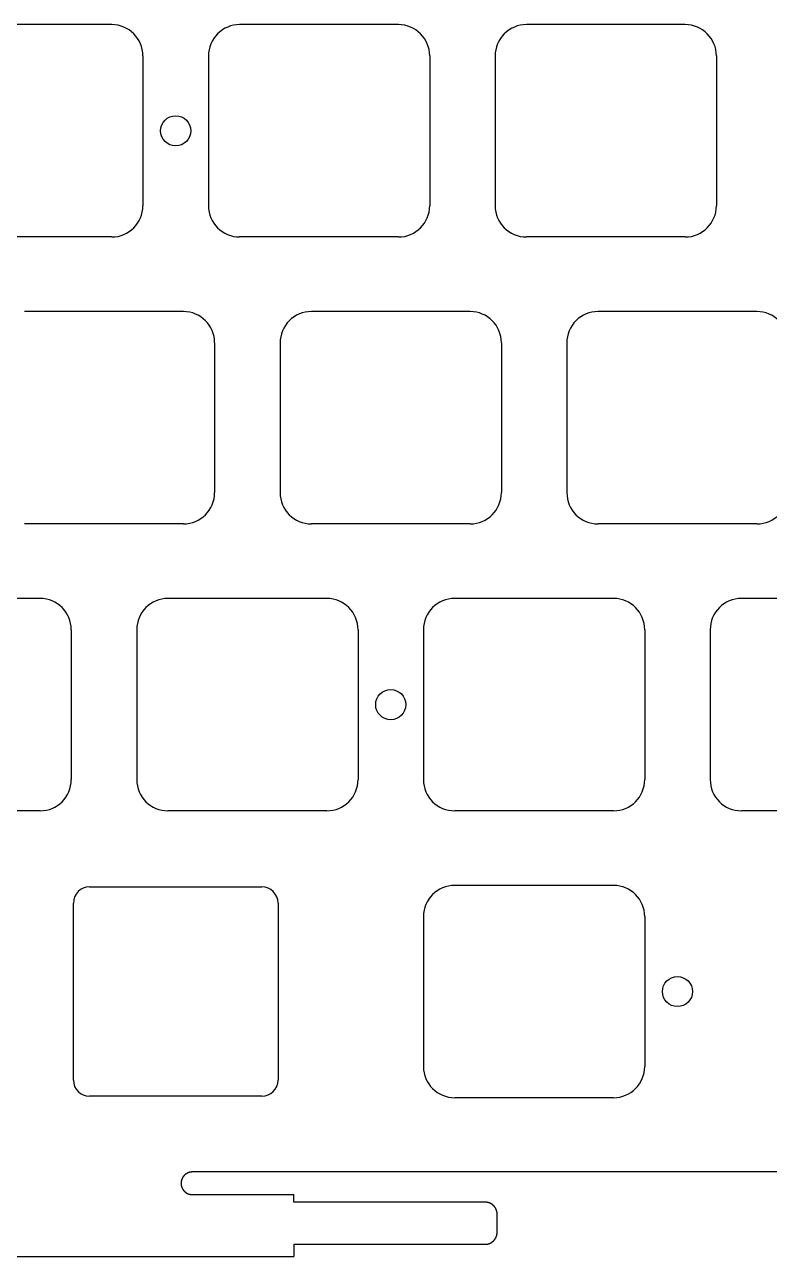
# Model space of a CAD drawing. Header units: millimetres. Extents: x -11 to 340, y -118 to 18.
# Drawn here: x 161.4 to 210.9, y -117.6 to -35.8 of the extents above; entities that cross this region are included whole.
import ezdxf

# ---------------------------------------------------------------- set-up
doc = ezdxf.new("R2010")
doc.units = ezdxf.units.MM
doc.header["$MEASUREMENT"] = 0
doc.layers.add('BLACK', color=7, linetype='CONTINUOUS')

msp = doc.modelspace()

# ---------------------------------------------------------------- linework, layer by layer
at = {"layer": 'BLACK', "linetype": 'Continuous'}
for p, q in [((167.2, -35.8125), (156.650001, -35.8125)), ((175.700001, -35.812502), (175.700001, -35.8125)), ((186.25, -35.8125), (175.700001, -35.8125)), ((194.750001, -35.812502), (194.750001, -35.8125)), ((205.3, -35.8125), (194.750001, -35.8125)), ((169.275001, -37.8875), (169.275001, -47.8375)), ((173.625001, -37.8875), (173.625001, -47.8375)), ((188.325001, -37.8875), (188.325001, -47.8375)), ((192.675001, -37.8875), (192.675001, -47.8375)), ((207.375001, -37.8875), (207.375001, -47.8375)), ((167.200001, -49.9125), (156.65, -49.9125)), ((167.200001, -49.912501), (167.200001, -49.9125)), ((186.250001, -49.9125), (175.7, -49.9125)), ((186.250001, -49.912501), (186.250001, -49.9125)), ((205.300001, -49.9125), (194.75, -49.9125)), ((205.300001, -49.912501), (205.300001, -49.9125)), ((161.412501, -54.862502), (161.412501, -54.8625)), ((171.9625, -54.8625), (161.412501, -54.8625)), ((180.462501, -54.862502), (180.462501, -54.8625)), ((191.0125, -54.8625), (180.462501, -54.8625)), ((199.512501, -54.862502), (199.512501, -54.8625)), ((210.0625, -54.8625), (199.512501, -54.8625)), ((174.037501, -56.9375), (174.037501, -66.8875)), ((178.387501, -56.9375), (178.387501, -66.8875)), ((193.087501, -56.9375), (193.087501, -66.8875)), ((197.437501, -56.9375), (197.437501, -66.8875)), ((171.962501, -68.9625), (161.4125, -68.9625)), ((171.962501, -68.962501), (171.962501, -68.9625)), ((191.012501, -68.9625), (180.4625, -68.9625)), ((191.012501, -68.962501), (191.012501, -68.9625)), ((210.062501, -68.9625), (199.5125, -68.9625)), ((210.062501, -68.962501), (210.062501, -68.9625)), ((162.4375, -73.9125), (151.887501, -73.9125)), ((170.937501, -73.912502), (170.937501, -73.9125)), ((181.4875, -73.9125), (170.937501, -73.9125)), ((200.5375, -73.9125), (189.9875, -73.9125)), ((219.5875, -73.9125), (209.0375, -73.9125)), ((164.512501, -75.9875), (164.512501, -85.9375)), ((168.862501, -75.9875), (168.862501, -85.9375)), ((183.562501, -75.9875), (183.562501, -85.9375)), ((187.9125, -75.9875), (187.9125, -85.9375)), ((202.6125, -75.9875), (202.6125, -85.9375)), ((202.612502, -75.9875), (202.6125, -75.9875)), ((206.9625, -75.9875), (206.9625, -85.9375)), ((162.437501, -88.0125), (151.8875, -88.0125)), ((162.437501, -88.012501), (162.437501, -88.0125)), ((181.487501, -88.0125), (170.9375, -88.0125)), ((181.487501, -88.012501), (181.487501, -88.0125)), ((200.5375, -88.0125), (189.9875, -88.0125)), ((219.5875, -88.0125), (209.0375, -88.0125)), ((165.725, -93.0625), (177.175, -93.0625)), ((200.5375, -92.9625), (189.987499, -92.9625)), ((164.65, -105.8875), (164.65, -94.1375)), ((178.25, -94.1375), (178.25, -105.8875)), ((187.9125, -95.0375), (187.9125, -104.987501)), ((202.6125, -95.0375), (202.6125, -104.9875)), ((177.175, -106.9625), (165.725, -106.9625)), ((200.5375, -107.0625), (189.9875, -107.0625)), ((172.291169, -112.040691), (172.283967, -112.043455)), ((172.298398, -112.038002), (172.291169, -112.040691)), ((172.305654, -112.035388), (172.298398, -112.038002)), ((172.312936, -112.032849), (172.305654, -112.035388)), ((172.320243, -112.030387), (172.312936, -112.032849)), ((172.327575, -112.028), (172.320243, -112.030387)), ((172.334931, -112.02569), (172.327575, -112.028)), ((172.342311, -112.023455), (172.334931, -112.02569)), ((172.349714, -112.021298), (172.342311, -112.023455)), ((172.357139, -112.019217), (172.349714, -112.021298)), ((172.364586, -112.017213), (172.357139, -112.019217)), ((172.372054, -112.015286), (172.364586, -112.017213)), ((172.379542, -112.013436), (172.372054, -112.015286)), ((172.387051, -112.011664), (172.379542, -112.013436)), ((172.394579, -112.009969), (172.387051, -112.011664)), ((172.402126, -112.008352), (172.394579, -112.009969)), ((172.409691, -112.006813), (172.402126, -112.008352)), ((172.417274, -112.005351), (172.409691, -112.006813)), ((172.424874, -112.003968), (172.417274, -112.005351)), ((172.432492, -112.002663), (172.424874, -112.003968)), ((172.440125, -112.001436), (172.432492, -112.002663)), ((172.447774, -112.000287), (172.440125, -112.001436)), ((172.455438, -111.999217), (172.447774, -112.000287)), ((172.463117, -111.998226), (172.455438, -111.999217)), ((172.470811, -111.997313), (172.463117, -111.998226)), ((172.478518, -111.996479), (172.470811, -111.997313)), ((172.486238, -111.995725), (172.478518, -111.996479)), ((172.493971, -111.995049), (172.486238, -111.995725)), ((172.501717, -111.994452), (172.493971, -111.995049)), ((172.509475, -111.993935), (172.501717, -111.994452)), ((172.517244, -111.993497), (172.509475, -111.993935)), ((172.525025, -111.993138), (172.517244, -111.993497)), ((172.532816, -111.992859), (172.525025, -111.993138)), ((172.540618, -111.99266), (172.532816, -111.992859)), ((172.548429, -111.99254), (172.540618, -111.99266)), ((172.55625, -111.9925), (172.548429, -111.99254)), ((216.76605, -111.9925), (172.55625, -111.9925)), ((171.806265, -112.737786), (171.80625, -112.741704)), ((171.80625, -112.741704), (171.80625, -112.7425)), ((171.80625, -112.7425), (171.80629, -112.750321)), ((171.806299, -112.733874), (171.806265, -112.737786)), ((171.80629, -112.750321), (171.80641, -112.758132)), ((171.806353, -112.729961), (171.806299, -112.733874)), ((171.806427, -112.726054), (171.806353, -112.729961)), ((171.80641, -112.758132), (171.806609, -112.765934)), ((171.806521, -112.722146), (171.806427, -112.726054)), ((171.806635, -112.718243), (171.806521, -112.722146)), ((171.806609, -112.765934), (171.806888, -112.773725)), ((171.806769, -112.714341), (171.806635, -112.718243)), ((171.806923, -112.710444), (171.806769, -112.714341)), ((171.806888, -112.773725), (171.807247, -112.781506)), ((171.807097, -112.706547), (171.806923, -112.710444)), ((171.80729, -112.702655), (171.807097, -112.706547)), ((171.807247, -112.781506), (171.807685, -112.789275)), ((171.807504, -112.698763), (171.80729, -112.702655)), ((171.807738, -112.694877), (171.807504, -112.698763)), ((171.807685, -112.789275), (171.808202, -112.797033)), ((171.807991, -112.690991), (171.807738, -112.694877)), ((171.808264, -112.687111), (171.807991, -112.690991)), ((171.808202, -112.797033), (171.808799, -112.804779)), ((171.808558, -112.683231), (171.808264, -112.687111)), ((171.808871, -112.679356), (171.808558, -112.683231)), ((171.808799, -112.804779), (171.809475, -112.812512)), ((171.809203, -112.675483), (171.808871, -112.679356)), ((171.809556, -112.671615), (171.809203, -112.675483)), ((171.809475, -112.812512), (171.810229, -112.820232)), ((171.809929, -112.667747), (171.809556, -112.671615)), ((171.810321, -112.663886), (171.809929, -112.667747)), ((171.810229, -112.820232), (171.811063, -112.82794)), ((171.810733, -112.660025), (171.810321, -112.663886)), ((171.811165, -112.656171), (171.810733, -112.660025)), ((171.811063, -112.82794), (171.811976, -112.835633)), ((171.811616, -112.652317), (171.811165, -112.656171)), ((171.812088, -112.648469), (171.811616, -112.652317)), ((171.811976, -112.835633), (171.812967, -112.843312)), ((171.812579, -112.644622), (171.812088, -112.648469)), ((171.81309, -112.640782), (171.812579, -112.644622)), ((171.812967, -112.843312), (171.814037, -112.850976)), ((171.81362, -112.636943), (171.81309, -112.640782)), ((171.81417, -112.63311), (171.81362, -112.636943)), ((171.814037, -112.850976), (171.815186, -112.858625)), ((171.81474, -112.629278), (171.81417, -112.63311)), ((171.81533, -112.625453), (171.81474, -112.629278)), ((171.815186, -112.858625), (171.816413, -112.866259)), ((171.815939, -112.621629), (171.81533, -112.625453)), ((171.816568, -112.617812), (171.815939, -112.621629)), ((171.817216, -112.613996), (171.816568, -112.617812)), ((171.817884, -112.610187), (171.817216, -112.613996)), ((171.818572, -112.60638), (171.817884, -112.610187)), ((171.819279, -112.602579), (171.818572, -112.60638)), ((171.820006, -112.598781), (171.819279, -112.602579)), ((171.820752, -112.594989), (171.820006, -112.598781)), ((171.821518, -112.591199), (171.820752, -112.594989)), ((171.822303, -112.587416), (171.821518, -112.591199)), ((171.823108, -112.583636), (171.822303, -112.587416)), ((171.823932, -112.579862), (171.823108, -112.583636)), ((171.824776, -112.576091), (171.823932, -112.579862)), ((171.825639, -112.572327), (171.824776, -112.576091)), ((171.826522, -112.568566), (171.825639, -112.572327)), ((171.827424, -112.564812), (171.826522, -112.568566)), ((171.828346, -112.561061), (171.827424, -112.564812)), ((171.829286, -112.557317), (171.828346, -112.561061)), ((171.830246, -112.553576), (171.829286, -112.557317)), ((171.831226, -112.549843), (171.830246, -112.553576)), ((171.832225, -112.546112), (171.831226, -112.549843)), ((171.833242, -112.54239), (171.832225, -112.546112)), ((171.83428, -112.53867), (171.833242, -112.54239)), ((171.835336, -112.534958), (171.83428, -112.53867)), ((171.836412, -112.53125), (171.835336, -112.534958)), ((171.837507, -112.52755), (171.836412, -112.53125)), ((171.838621, -112.523853), (171.837507, -112.52755)), ((171.839754, -112.520165), (171.838621, -112.523853)), ((171.840907, -112.51648), (171.839754, -112.520165)), ((171.842078, -112.512803), (171.840907, -112.51648)), ((171.843269, -112.50913), (171.842078, -112.512803)), ((171.844478, -112.505466), (171.843269, -112.50913)), ((171.845707, -112.501805), (171.844478, -112.505466)), ((171.846954, -112.498154), (171.845707, -112.501805)), ((171.848221, -112.494506), (171.846954, -112.498154)), ((171.849506, -112.490867), (171.848221, -112.494506)), ((171.850811, -112.487233), (171.849506, -112.490867)), ((171.852134, -112.483607), (171.850811, -112.487233)), ((171.853476, -112.479986), (171.852134, -112.483607)), ((171.854837, -112.476374), (171.853476, -112.479986)), ((171.856217, -112.472766), (171.854837, -112.476374)), ((171.857615, -112.469168), (171.856217, -112.472766)), ((171.859032, -112.465575), (171.857615, -112.469168)), ((171.860468, -112.461991), (171.859032, -112.465575)), ((171.861923, -112.458412), (171.860468, -112.461991)), ((171.863396, -112.454842), (171.861923, -112.458412)), ((171.864888, -112.451278), (171.863396, -112.454842)), ((171.866398, -112.447724), (171.864888, -112.451278)), ((171.867927, -112.444175), (171.866398, -112.447724)), ((171.869474, -112.440635), (171.867927, -112.444175)), ((171.871041, -112.437102), (171.869474, -112.440635)), ((171.872625, -112.433578), (171.871041, -112.437102)), ((171.874228, -112.43006), (171.872625, -112.433578)), ((171.875848, -112.426552), (171.874228, -112.43006)), ((171.877488, -112.423051), (171.875848, -112.426552)), ((171.879145, -112.419559), (171.877488, -112.423051)), ((171.880822, -112.416074), (171.879145, -112.419559)), ((171.882515, -112.412599), (171.880822, -112.416074)), ((171.884228, -112.409131), (171.882515, -112.412599)), ((171.885958, -112.405673), (171.884228, -112.409131)), ((171.887707, -112.402222), (171.885958, -112.405673)), ((171.889473, -112.398781), (171.887707, -112.402222)), ((171.891257, -112.395348), (171.889473, -112.398781)), ((171.893059, -112.391925), (171.891257, -112.395348)), ((171.89488, -112.388509), (171.893059, -112.391925)), ((171.896717, -112.385104), (171.89488, -112.388509)), ((171.898574, -112.381707), (171.896717, -112.385104)), ((171.900447, -112.378321), (171.898574, -112.381707)), ((171.902339, -112.374942), (171.900447, -112.378321)), ((171.904247, -112.371574), (171.902339, -112.374942)), ((171.906174, -112.368215), (171.904247, -112.371574)), ((171.908118, -112.364866), (171.906174, -112.368215)), ((171.91008, -112.361526), (171.908118, -112.364866)), ((171.912058, -112.358197), (171.91008, -112.361526)), ((171.914055, -112.354877), (171.912058, -112.358197)), ((171.916068, -112.351567), (171.914055, -112.354877)), ((171.9181, -112.348267), (171.916068, -112.351567)), ((171.920148, -112.344978), (171.9181, -112.348267)), ((171.922213, -112.341698), (171.920148, -112.344978)), ((171.924296, -112.33843), (171.922213, -112.341698)), ((171.926396, -112.335171), (171.924296, -112.33843)), ((171.928512, -112.331924), (171.926396, -112.335171)), ((171.930646, -112.328686), (171.928512, -112.331924)), ((171.932796, -112.32546), (171.930646, -112.328686)), ((171.934964, -112.322244), (171.932796, -112.32546)), ((171.937148, -112.31904), (171.934964, -112.322244)), ((171.939349, -112.315845), (171.937148, -112.31904)), ((171.941566, -112.312663), (171.939349, -112.315845)), ((171.9438, -112.309491), (171.941566, -112.312663)), ((171.946051, -112.306332), (171.9438, -112.309491)), ((171.948318, -112.303182), (171.946051, -112.306332)), ((171.950601, -112.300045), (171.948318, -112.303182)), ((171.952901, -112.296919), (171.950601, -112.300045)), ((171.955217, -112.293806), (171.952901, -112.296919)), ((171.95755, -112.290703), (171.955217, -112.293806)), ((171.959898, -112.287613), (171.95755, -112.290703)), ((171.962262, -112.284534), (171.959898, -112.287613)), ((171.964643, -112.281467), (171.962262, -112.284534)), ((171.967039, -112.278413), (171.964643, -112.281467)), ((171.969451, -112.275371), (171.967039, -112.278413)), ((171.97188, -112.27234), (171.969451, -112.275371)), ((171.974323, -112.269323), (171.97188, -112.27234)), ((171.976783, -112.266317), (171.974323, -112.269323)), ((171.979258, -112.263325), (171.976783, -112.266317)), ((171.981749, -112.260345), (171.979258, -112.263325)), ((171.984254, -112.257378), (171.981749, -112.260345)), ((171.986776, -112.254423), (171.984254, -112.257378)), ((171.989312, -112.251482), (171.986776, -112.254423)), ((171.991864, -112.248553), (171.989312, -112.251482)), ((171.994431, -112.245638), (171.991864, -112.248553)), ((171.997013, -112.242735), (171.994431, -112.245638)), ((171.99961, -112.239846), (171.997013, -112.242735)), ((172.002222, -112.23697), (171.99961, -112.239846)), ((172.004849, -112.234108), (172.002222, -112.23697)), ((172.007491, -112.231259), (172.004849, -112.234108)), ((172.010147, -112.228424), (172.007491, -112.231259)), ((172.012818, -112.225603), (172.010147, -112.228424)), ((172.015503, -112.222795), (172.012818, -112.225603)), ((172.018202, -112.220001), (172.015503, -112.222795)), ((172.020917, -112.217221), (172.018202, -112.220001)), ((172.023645, -112.214455), (172.020917, -112.217221)), ((172.026387, -112.211703), (172.023645, -112.214455)), ((172.031915, -112.206242), (172.026387, -112.211703)), ((172.037498, -112.200838), (172.031915, -112.206242)), ((172.043136, -112.195493), (172.037498, -112.200838)), ((172.048828, -112.190206), (172.043136, -112.195493)), ((172.054575, -112.184978), (172.048828, -112.190206)), ((172.060374, -112.17981), (172.054575, -112.184978)), ((172.066226, -112.174702), (172.060374, -112.17981)), ((172.072129, -112.169656), (172.066226, -112.174702)), ((172.078083, -112.164671), (172.072129, -112.169656)), ((172.084087, -112.159749), (172.078083, -112.164671)), ((172.090141, -112.154889), (172.084087, -112.159749)), ((172.096244, -112.150093), (172.090141, -112.154889)), ((172.102395, -112.145361), (172.096244, -112.150093)), ((172.108593, -112.140693), (172.102395, -112.145361)), ((172.114838, -112.13609), (172.108593, -112.140693)), ((172.121128, -112.131553), (172.114838, -112.13609)), ((172.127464, -112.127081), (172.121128, -112.131553)), ((172.133844, -112.122676), (172.127464, -112.127081)), ((172.140268, -112.118338), (172.133844, -112.122676)), ((172.146734, -112.114068), (172.140268, -112.118338)), ((172.153243, -112.109866), (172.146734, -112.114068)), ((172.159794, -112.105732), (172.153243, -112.109866)), ((172.166385, -112.101666), (172.159794, -112.105732)), ((172.173016, -112.09767), (172.166385, -112.101666)), ((172.179687, -112.093744), (172.173016, -112.09767)), ((172.186396, -112.089887), (172.179687, -112.093744)), ((172.193142, -112.086102), (172.186396, -112.089887)), ((172.199926, -112.082386), (172.193142, -112.086102)), ((172.206747, -112.078743), (172.199926, -112.082386)), ((172.213603, -112.07517), (172.206747, -112.078743)), ((172.220493, -112.07167), (172.213603, -112.07517)), ((172.227419, -112.068242), (172.220493, -112.07167)), ((172.234377, -112.064886), (172.227419, -112.068242)), ((172.241369, -112.061604), (172.234377, -112.064886)), ((172.248392, -112.058394), (172.241369, -112.061604)), ((172.255447, -112.055258), (172.248392, -112.058394)), ((172.262533, -112.052196), (172.255447, -112.055258)), ((172.269648, -112.049208), (172.262533, -112.052196)), ((172.276793, -112.046294), (172.269648, -112.049208)), ((172.283967, -112.043455), (172.276793, -112.046294)), ((171.816413, -112.866259), (171.817718, -112.873876)), ((171.817718, -112.873876), (171.819101, -112.881476)), ((171.819101, -112.881476), (171.820563, -112.889059)), ((171.820563, -112.889059), (171.822102, -112.896624)), ((171.822102, -112.896624), (171.823719, -112.904171)), ((171.823719, -112.904171), (171.825414, -112.911699)), ((171.825414, -112.911699), (171.827186, -112.919208)), ((171.827186, -112.919208), (171.829036, -112.926696)), ((171.829036, -112.926696), (171.830963, -112.934164)), ((171.830963, -112.934164), (171.832967, -112.941611)), ((171.832967, -112.941611), (171.835048, -112.949036)), ((171.835048, -112.949036), (171.837205, -112.956439)), ((171.837205, -112.956439), (171.83944, -112.963819)), ((171.83944, -112.963819), (171.84175, -112.971175)), ((171.84175, -112.971175), (171.844137, -112.978507)), ((171.844137, -112.978507), (171.846599, -112.985815)), ((171.846599, -112.985815), (171.849138, -112.993097)), ((171.849138, -112.993097), (171.851751, -113.000352)), ((171.851751, -113.000352), (171.854441, -113.007582)), ((171.854441, -113.007582), (171.857205, -113.014783)), ((171.857205, -113.014783), (171.860044, -113.021957)), ((171.860044, -113.021957), (171.862958, -113.029102)), ((171.862958, -113.029102), (171.865946, -113.036218)), ((171.865946, -113.036218), (171.869008, -113.043303)), ((171.869008, -113.043303), (171.872144, -113.050358)), ((171.872144, -113.050358), (171.875354, -113.057382)), ((171.875354, -113.057382), (171.878636, -113.064373)), ((171.878636, -113.064373), (171.881992, -113.071332)), ((171.881992, -113.071332), (171.88542, -113.078257)), ((171.88542, -113.078257), (171.88892, -113.085148)), ((171.88892, -113.085148), (171.892493, -113.092004)), ((171.892493, -113.092004), (171.896136, -113.098824)), ((171.896136, -113.098824), (171.899851, -113.105608)), ((171.899851, -113.105608), (171.903637, -113.112355)), ((171.903637, -113.112355), (171.907494, -113.119064)), ((171.907494, -113.119064), (171.91142, -113.125734)), ((171.91142, -113.125734), (171.915416, -113.132365)), ((171.915416, -113.132365), (171.919481, -113.138956)), ((171.919481, -113.138956), (171.923616, -113.145507)), ((171.923616, -113.145507), (171.927818, -113.152016)), ((171.927818, -113.152016), (171.932088, -113.158483)), ((171.932088, -113.158483), (171.936426, -113.164906)), ((171.936426, -113.164906), (171.940831, -113.171286)), ((171.940831, -113.171286), (171.945302, -113.177622)), ((171.945302, -113.177622), (171.94984, -113.183913)), ((171.94984, -113.183913), (171.954443, -113.190157)), ((171.954443, -113.190157), (171.95911, -113.196355)), ((171.95911, -113.196355), (171.963843, -113.202506)), ((171.963843, -113.202506), (171.968639, -113.208609)), ((171.968639, -113.208609), (171.973499, -113.214663)), ((171.973499, -113.214663), (171.978421, -113.220667)), ((171.978421, -113.220667), (171.983406, -113.226621)), ((171.983406, -113.226621), (171.988452, -113.232525)), ((171.988452, -113.232525), (171.99356, -113.238376)), ((171.99356, -113.238376), (171.998728, -113.244175)), ((171.998728, -113.244175), (172.003955, -113.249922)), ((172.003955, -113.249922), (172.009242, -113.255614)), ((172.009242, -113.255614), (172.014588, -113.261252)), ((172.014588, -113.261252), (172.019992, -113.266835)), ((172.019992, -113.266835), (172.025453, -113.272363)), ((172.025453, -113.272363), (172.028205, -113.275105)), ((172.028205, -113.275105), (172.030971, -113.277834)), ((172.030971, -113.277834), (172.033751, -113.280548)), ((172.033751, -113.280548), (172.036545, -113.283247)), ((172.036545, -113.283247), (172.039352, -113.285933)), ((172.039352, -113.285933), (172.042174, -113.288603)), ((172.042174, -113.288603), (172.045009, -113.29126)), ((172.045009, -113.29126), (172.047858, -113.293901)), ((172.047858, -113.293901), (172.05072, -113.296528)), ((172.05072, -113.296528), (172.053596, -113.29914)), ((172.053596, -113.29914), (172.056485, -113.301737)), ((172.056485, -113.301737), (172.059387, -113.304319)), ((172.059387, -113.304319), (172.062303, -113.306886)), ((172.062303, -113.306886), (172.065231, -113.309438)), ((172.065231, -113.309438), (172.068173, -113.311974)), ((172.068173, -113.311974), (172.071127, -113.314496)), ((172.071127, -113.314496), (172.074094, -113.317002)), ((172.074094, -113.317002), (172.077075, -113.319492)), ((172.077075, -113.319492), (172.080067, -113.321967)), ((172.080067, -113.321967), (172.083073, -113.324427)), ((172.083073, -113.324427), (172.08609, -113.32687)), ((172.08609, -113.32687), (172.08912, -113.329299)), ((172.08912, -113.329299), (172.092162, -113.331711)), ((172.092162, -113.331711), (172.095217, -113.334107)), ((172.095217, -113.334107), (172.098283, -113.336488)), ((172.098283, -113.336488), (172.101362, -113.338852)), ((172.101362, -113.338852), (172.104452, -113.3412)), ((172.104452, -113.3412), (172.107555, -113.343533)), ((172.107555, -113.343533), (172.110669, -113.345849)), ((172.110669, -113.345849), (172.113795, -113.348149)), ((172.113795, -113.348149), (172.116932, -113.350432)), ((172.116932, -113.350432), (172.120081, -113.352699)), ((172.120081, -113.352699), (172.123241, -113.35495)), ((172.123241, -113.35495), (172.126413, -113.357184)), ((172.126413, -113.357184), (172.129595, -113.359401)), ((172.129595, -113.359401), (172.132789, -113.361602)), ((172.132789, -113.361602), (172.135994, -113.363786)), ((172.135994, -113.363786), (172.13921, -113.365954)), ((172.13921, -113.365954), (172.142436, -113.368104)), ((172.142436, -113.368104), (172.145673, -113.370238)), ((172.145673, -113.370238), (172.148921, -113.372354)), ((172.148921, -113.372354), (172.15218, -113.374454)), ((172.15218, -113.374454), (172.155448, -113.376537)), ((172.155448, -113.376537), (172.158728, -113.378602)), ((172.158728, -113.378602), (172.162017, -113.38065)), ((172.162017, -113.38065), (172.165317, -113.382682)), ((172.165317, -113.382682), (172.168626, -113.384695)), ((172.168626, -113.384695), (172.171947, -113.386692)), ((172.171947, -113.386692), (172.175276, -113.38867)), ((172.175276, -113.38867), (172.178616, -113.390632)), ((172.178616, -113.390632), (172.181964, -113.392576)), ((172.181964, -113.392576), (172.185324, -113.394503)), ((172.185324, -113.394503), (172.188692, -113.396412)), ((172.188692, -113.396412), (172.19207, -113.398303)), ((172.19207, -113.398303), (172.195457, -113.400176)), ((172.195457, -113.400176), (172.198854, -113.402033)), ((172.198854, -113.402033), (172.202259, -113.40387)), ((172.202259, -113.40387), (172.205674, -113.405691)), ((172.205674, -113.405691), (172.209097, -113.407493)), ((172.209097, -113.407493), (172.212531, -113.409277)), ((172.212531, -113.409277), (172.215972, -113.411043)), ((172.215972, -113.411043), (172.219423, -113.412792)), ((172.219423, -113.412792), (172.222881, -113.414522)), ((172.222881, -113.414522), (172.226349, -113.416235)), ((172.226349, -113.416235), (172.229824, -113.417928)), ((172.229824, -113.417928), (172.233309, -113.419605)), ((172.233309, -113.419605), (172.2368, -113.421262)), ((172.2368, -113.421262), (172.240302, -113.422902)), ((172.240302, -113.422902), (172.24381, -113.424522)), ((172.24381, -113.424522), (172.247328, -113.426125)), ((172.247328, -113.426125), (172.250851, -113.427709)), ((172.250851, -113.427709), (172.254385, -113.429275)), ((172.254385, -113.429275), (172.257924, -113.430823)), ((172.257924, -113.430823), (172.261473, -113.432352)), ((172.261473, -113.432352), (172.265028, -113.433862)), ((172.265028, -113.433862), (172.268592, -113.435354)), ((172.268592, -113.435354), (172.272162, -113.436827)), ((172.272162, -113.436827), (172.27574, -113.438282)), ((172.27574, -113.438282), (172.279324, -113.439718)), ((172.279324, -113.439718), (172.282918, -113.441135)), ((172.282918, -113.441135), (172.286516, -113.442533)), ((172.286516, -113.442533), (172.290123, -113.443913)), ((172.290123, -113.443913), (172.293735, -113.445274)), ((172.293735, -113.445274), (172.297356, -113.446616)), ((172.297356, -113.446616), (172.300982, -113.447939)), ((172.300982, -113.447939), (172.304617, -113.449244)), ((172.304617, -113.449244), (172.308256, -113.450529)), ((172.308256, -113.450529), (172.311903, -113.451796)), ((172.311903, -113.451796), (172.315555, -113.453043)), ((172.315555, -113.453043), (172.319215, -113.454272)), ((172.319215, -113.454272), (172.32288, -113.455481)), ((172.32288, -113.455481), (172.326553, -113.456672)), ((172.326553, -113.456672), (172.330229, -113.457843)), ((172.330229, -113.457843), (172.333914, -113.458996)), ((172.333914, -113.458996), (172.337603, -113.460129)), ((172.337603, -113.460129), (172.3413, -113.461243)), ((172.3413, -113.461243), (172.345, -113.462338)), ((172.345, -113.462338), (172.348708, -113.463414)), ((172.348708, -113.463414), (172.35242, -113.46447)), ((172.35242, -113.46447), (172.356139, -113.465508)), ((172.356139, -113.465508), (172.359862, -113.466525)), ((172.359862, -113.466525), (172.363592, -113.467524)), ((172.363592, -113.467524), (172.367326, -113.468504)), ((172.367326, -113.468504), (172.371067, -113.469464)), ((172.371067, -113.469464), (172.37481, -113.470404)), ((172.37481, -113.470404), (172.378562, -113.471326)), ((172.378562, -113.471326), (172.382316, -113.472228)), ((172.382316, -113.472228), (172.386077, -113.473111)), ((172.386077, -113.473111), (172.389841, -113.473974)), ((172.389841, -113.473974), (172.393612, -113.474818)), ((172.393612, -113.474818), (172.397385, -113.475642)), ((172.397385, -113.475642), (172.401166, -113.476447)), ((172.401166, -113.476447), (172.404949, -113.477232)), ((172.404949, -113.477232), (172.408738, -113.477998)), ((172.408738, -113.477998), (172.41253, -113.478744)), ((172.41253, -113.478744), (172.416329, -113.479471)), ((172.416329, -113.479471), (172.420129, -113.480178)), ((172.420129, -113.480178), (172.423937, -113.480866)), ((172.423937, -113.480866), (172.427746, -113.481534)), ((172.427746, -113.481534), (172.431561, -113.482182)), ((172.431561, -113.482182), (172.435379, -113.482811)), ((172.435379, -113.482811), (172.439202, -113.48342)), ((172.439202, -113.48342), (172.443028, -113.48401)), ((172.443028, -113.48401), (172.446859, -113.48458)), ((172.446859, -113.48458), (172.450692, -113.48513)), ((172.450692, -113.48513), (172.454532, -113.48566)), ((172.454532, -113.48566), (172.458372, -113.486171)), ((172.458372, -113.486171), (172.462219, -113.486662)), ((172.462219, -113.486662), (172.466067, -113.487134)), ((172.466067, -113.487134), (172.46992, -113.487585)), ((172.46992, -113.487585), (172.473775, -113.488017)), ((172.473775, -113.488017), (172.477636, -113.488429)), ((172.477636, -113.488429), (172.481497, -113.488821)), ((172.481497, -113.488821), (172.485364, -113.489194)), ((172.485364, -113.489194), (172.489232, -113.489547)), ((172.489232, -113.489547), (172.493106, -113.489879)), ((172.493106, -113.489879), (172.49698, -113.490192)), ((172.49698, -113.490192), (172.50086, -113.490486)), ((172.50086, -113.490486), (172.504741, -113.490759)), ((172.504741, -113.490759), (172.508627, -113.491012)), ((172.508627, -113.491012), (172.512513, -113.491246)), ((172.512513, -113.491246), (172.516404, -113.49146)), ((172.516404, -113.49146), (172.520296, -113.491653)), ((172.520296, -113.491653), (172.524194, -113.491827)), ((172.524194, -113.491827), (172.528091, -113.491981)), ((172.528091, -113.491981), (172.531993, -113.492115)), ((172.531993, -113.492115), (172.535896, -113.492229)), ((172.535896, -113.492229), (172.539803, -113.492323)), ((172.539803, -113.492323), (172.543711, -113.492397)), ((172.543711, -113.492397), (172.547624, -113.492451)), ((172.547624, -113.492451), (172.551536, -113.492485)), ((172.551536, -113.492485), (172.555453, -113.4925)), ((172.555453, -113.4925), (172.55625, -113.4925)), ((172.55625, -113.4925), (179.30625, -113.4925)), ((179.30625, -113.995029), (179.30625, -113.4925)), ((192.00625, -113.995029), (179.30625, -113.995029)), ((192.006978, -113.995029), (192.00625, -113.995029)), ((192.011023, -113.995043), (192.006978, -113.995029)), ((192.015064, -113.995077), (192.011023, -113.995043)), ((192.019105, -113.99513), (192.015064, -113.995077)), ((192.023141, -113.995204), (192.019105, -113.99513)), ((192.027177, -113.995297), (192.023141, -113.995204)), ((192.031208, -113.995411), (192.027177, -113.995297)), ((192.035239, -113.995544), (192.031208, -113.995411)), ((192.039265, -113.995698), (192.035239, -113.995544)), ((192.043291, -113.995871), (192.039265, -113.995698)), ((192.047311, -113.996065), (192.043291, -113.995871)), ((192.051332, -113.996278), (192.047311, -113.996065)), ((192.055346, -113.996511), (192.051332, -113.996278)), ((192.059361, -113.996764), (192.055346, -113.996511)), ((192.06337, -113.997037), (192.059361, -113.996764)), ((192.067378, -113.99733), (192.06337, -113.997037)), ((192.071381, -113.997642), (192.067378, -113.99733)), ((192.075384, -113.997975), (192.071381, -113.997642)), ((192.079381, -113.998327), (192.075384, -113.997975)), ((192.083377, -113.998699), (192.079381, -113.998327)), ((192.087367, -113.999091), (192.083377, -113.998699)), ((192.091356, -113.999503), (192.087367, -113.999091)), ((192.09534, -113.999934), (192.091356, -113.999503)), ((192.099323, -114.000385), (192.09534, -113.999934)), ((192.103299, -114.000856), (192.099323, -114.000385)), ((192.107275, -114.001347), (192.103299, -114.000856)), ((192.111245, -114.001857), (192.107275, -114.001347)), ((192.115213, -114.002387), (192.111245, -114.001857)), ((192.119175, -114.002937), (192.115213, -114.002387)), ((192.123136, -114.003507), (192.119175, -114.002937)), ((192.127091, -114.004096), (192.123136, -114.003507)), ((192.131044, -114.004705), (192.127091, -114.004096)), ((192.134991, -114.005333), (192.131044, -114.004705)), ((192.138936, -114.005982), (192.134991, -114.005333)), ((192.142874, -114.006649), (192.138936, -114.005982)), ((192.146811, -114.007337), (192.142874, -114.006649)), ((192.150742, -114.008044), (192.146811, -114.007337)), ((192.15467, -114.008771), (192.150742, -114.008044)), ((192.158592, -114.009516), (192.15467, -114.008771)), ((192.162511, -114.010282), (192.158592, -114.009516)), ((192.166424, -114.011067), (192.162511, -114.010282)), ((192.170335, -114.011872), (192.166424, -114.011067)), ((192.174239, -114.012696), (192.170335, -114.011872)), ((192.17814, -114.01354), (192.174239, -114.012696)), ((192.182034, -114.014403), (192.17814, -114.01354)), ((192.185926, -114.015286), (192.182034, -114.014403)), ((192.189811, -114.016188), (192.185926, -114.015286)), ((192.193693, -114.017109), (192.189811, -114.016188)), ((192.197567, -114.01805), (192.193693, -114.017109)), ((192.201439, -114.01901), (192.197567, -114.01805)), ((192.205304, -114.01999), (192.201439, -114.01901)), ((192.209165, -114.020989), (192.205304, -114.01999)), ((192.213019, -114.022007), (192.209165, -114.020989)), ((192.21687, -114.023044), (192.213019, -114.022007)), ((192.220713, -114.024101), (192.21687, -114.023044)), ((192.224553, -114.025177), (192.220713, -114.024101)), ((192.228385, -114.026272), (192.224553, -114.025177)), ((192.232214, -114.027387), (192.228385, -114.026272)), ((192.236035, -114.02852), (192.232214, -114.027387)), ((192.239852, -114.029673), (192.236035, -114.02852)), ((192.243661, -114.030845), (192.239852, -114.029673)), ((192.247467, -114.032036), (192.243661, -114.030845)), ((192.251264, -114.033246), (192.247467, -114.032036)), ((192.255057, -114.034476), (192.251264, -114.033246)), ((192.258842, -114.035724), (192.255057, -114.034476)), ((192.262623, -114.036991), (192.258842, -114.035724)), ((192.266395, -114.038277), (192.262623, -114.036991)), ((192.270163, -114.039583), (192.266395, -114.038277)), ((192.273922, -114.040907), (192.270163, -114.039583)), ((192.277677, -114.04225), (192.273922, -114.040907)), ((192.281424, -114.043612), (192.277677, -114.04225)), ((192.285165, -114.044993), (192.281424, -114.043612)), ((192.288898, -114.046393), (192.285165, -114.044993)), ((192.292626, -114.047811), (192.288898, -114.046393)), ((192.296345, -114.049248), (192.292626, -114.047811)), ((192.300059, -114.050705), (192.296345, -114.049248)), ((192.303763, -114.052179), (192.300059, -114.050705)), ((192.307463, -114.053673), (192.303763, -114.052179)), ((192.311153, -114.055185), (192.307463, -114.053673)), ((192.314838, -114.056716), (192.311153, -114.055185)), ((192.318514, -114.058265), (192.314838, -114.056716)), ((192.322183, -114.059833), (192.318514, -114.058265)), ((192.325844, -114.061419), (192.322183, -114.059833)), ((192.329498, -114.063024), (192.325844, -114.061419)), ((192.333143, -114.064647), (192.329498, -114.063024)), ((192.336782, -114.066289), (192.333143, -114.064647)), ((192.340411, -114.067949), (192.336782, -114.066289)), ((192.344034, -114.069627), (192.340411, -114.067949)), ((192.347647, -114.071324), (192.344034, -114.069627)), ((192.351253, -114.073039), (192.347647, -114.071324)), ((192.35485, -114.074772), (192.351253, -114.073039)), ((192.35844, -114.076524), (192.35485, -114.074772)), ((192.362019, -114.078293), (192.35844, -114.076524)), ((192.365592, -114.080081), (192.362019, -114.078293)), ((192.369155, -114.081886), (192.365592, -114.080081)), ((192.37271, -114.08371), (192.369155, -114.081886)), ((192.376255, -114.085551), (192.37271, -114.08371)), ((192.379792, -114.087411), (192.376255, -114.085551)), ((192.38332, -114.089288), (192.379792, -114.087411)), ((192.386839, -114.091184), (192.38332, -114.089288)), ((192.390348, -114.093097), (192.386839, -114.091184)), ((192.393849, -114.095028), (192.390348, -114.093097)), ((192.39734, -114.096977), (192.393849, -114.095028)), ((192.400822, -114.098943), (192.39734, -114.096977)), ((192.404293, -114.100927), (192.400822, -114.098943)), ((192.407757, -114.102929), (192.404293, -114.100927)), ((192.411209, -114.104947), (192.407757, -114.102929)), ((192.414652, -114.106984), (192.411209, -114.104947)), ((192.418085, -114.109037), (192.414652, -114.106984)), ((192.421509, -114.111109), (192.418085, -114.109037)), ((192.424921, -114.113197), (192.421509, -114.111109)), ((192.428325, -114.115303), (192.424921, -114.113197)), ((192.431717, -114.117426), (192.428325, -114.115303)), ((192.4351, -114.119567), (192.431717, -114.117426)), ((192.438472, -114.121724), (192.4351, -114.119567)), ((192.441834, -114.123898), (192.438472, -114.121724)), ((192.445185, -114.126089), (192.441834, -114.123898)), ((192.448526, -114.128298), (192.445185, -114.126089)), ((192.451855, -114.130523), (192.448526, -114.128298)), ((192.455174, -114.132765), (192.451855, -114.130523)), ((192.458481, -114.135023), (192.455174, -114.132765)), ((192.461779, -114.137299), (192.458481, -114.135023)), ((192.465064, -114.139591), (192.461779, -114.137299)), ((192.468339, -114.1419), (192.465064, -114.139591)), ((192.471602, -114.144225), (192.468339, -114.1419)), ((192.474854, -114.146567), (192.471602, -114.144225)), ((192.478094, -114.148925), (192.474854, -114.146567)), ((192.481323, -114.151299), (192.478094, -114.148925)), ((192.48454, -114.15369), (192.481323, -114.151299)), ((192.487746, -114.156097), (192.48454, -114.15369)), ((192.490939, -114.15852), (192.487746, -114.156097)), ((192.494121, -114.160959), (192.490939, -114.15852)), ((192.49729, -114.163414), (192.494121, -114.160959)), ((192.500448, -114.165885), (192.49729, -114.163414)), ((192.503594, -114.168372), (192.500448, -114.165885)), ((192.506727, -114.170875), (192.503594, -114.168372)), ((192.509848, -114.173393), (192.506727, -114.170875)), ((192.512956, -114.175928), (192.509848, -114.173393)), ((192.516052, -114.178477), (192.512956, -114.175928)), ((192.519136, -114.181043), (192.516052, -114.178477)), ((192.522206, -114.183623), (192.519136, -114.181043)), ((192.525264, -114.18622), (192.522206, -114.183623)), ((192.528309, -114.188831), (192.525264, -114.18622)), ((192.531341, -114.191458), (192.528309, -114.188831)), ((192.53436, -114.1941), (192.531341, -114.191458)), ((192.537366, -114.196757), (192.53436, -114.1941)), ((192.540359, -114.199429), (192.537366, -114.196757)), ((192.543338, -114.202116), (192.540359, -114.199429)), ((192.546304, -114.204818), (192.543338, -114.202116)), ((192.549257, -114.207535), (192.546304, -114.204818)), ((192.552196, -114.210266), (192.549257, -114.207535)), ((192.555122, -114.213013), (192.552196, -114.210266)), ((192.558033, -114.215773), (192.555122, -114.213013)), ((192.560931, -114.218549), (192.558033, -114.215773)), ((192.563816, -114.221338), (192.560931, -114.218549)), ((192.566686, -114.224142), (192.563816, -114.221338)), ((192.569542, -114.22696), (192.566686, -114.224142)), ((192.575212, -114.232639), (192.569542, -114.22696)), ((192.580825, -114.238375), (192.575212, -114.232639)), ((192.586381, -114.244165), (192.580825, -114.238375)), ((192.591878, -114.250011), (192.586381, -114.244165)), ((192.597316, -114.25591), (192.591878, -114.250011)), ((192.602695, -114.261863), (192.597316, -114.25591)), ((192.608013, -114.267869), (192.602695, -114.261863)), ((192.613272, -114.273927), (192.608013, -114.267869)), ((192.618468, -114.280036), (192.613272, -114.273927)), ((192.623603, -114.286197), (192.618468, -114.280036)), ((192.628676, -114.292407), (192.623603, -114.286197)), ((192.633686, -114.298667), (192.628676, -114.292407)), ((192.638632, -114.304975), (192.633686, -114.298667)), ((192.643514, -114.311331), (192.638632, -114.304975)), ((192.648332, -114.317735), (192.643514, -114.311331)), ((192.653085, -114.324185), (192.648332, -114.317735)), ((192.657772, -114.330682), (192.653085, -114.324185)), ((192.662394, -114.337223), (192.657772, -114.330682)), ((192.666948, -114.343809), (192.662394, -114.337223)), ((192.671436, -114.350438), (192.666948, -114.343809)), ((192.675857, -114.357111), (192.671436, -114.350438)), ((192.68021, -114.363826), (192.675857, -114.357111)), ((192.684494, -114.370582), (192.68021, -114.363826)), ((192.68871, -114.37738), (192.684494, -114.370582)), ((192.692856, -114.384217), (192.68871, -114.37738)), ((192.696933, -114.391094), (192.692856, -114.384217)), ((192.70094, -114.39801), (192.696933, -114.391094)), ((192.704877, -114.404964), (192.70094, -114.39801)), ((192.708743, -114.411956), (192.704877, -114.404964)), ((192.712538, -114.418984), (192.708743, -114.411956)), ((192.716262, -114.426048), (192.712538, -114.418984)), ((192.719913, -114.433147), (192.716262, -114.426048)), ((192.723493, -114.440281), (192.719913, -114.433147)), ((192.727001, -114.447449), (192.723493, -114.440281)), ((192.730435, -114.45465), (192.727001, -114.447449)), ((192.733797, -114.461883), (192.730435, -114.45465)), ((192.737085, -114.469148), (192.733797, -114.461883)), ((192.7403, -114.476445), (192.737085, -114.469148)), ((192.743441, -114.483772), (192.7403, -114.476445)), ((192.746507, -114.491129), (192.743441, -114.483772)), ((192.7495, -114.498515), (192.746507, -114.491129)), ((192.752417, -114.50593), (192.7495, -114.498515)), ((192.75526, -114.513372), (192.752417, -114.50593)), ((192.758028, -114.520842), (192.75526, -114.513372)), ((192.76072, -114.528339), (192.758028, -114.520842)), ((192.763337, -114.535861), (192.76072, -114.528339)), ((192.765878, -114.543409), (192.763337, -114.535861)), ((192.768343, -114.550982), (192.765878, -114.543409)), ((192.770732, -114.558579), (192.768343, -114.550982)), ((192.773044, -114.566199), (192.770732, -114.558579)), ((192.77528, -114.573843), (192.773044, -114.566199)), ((192.777439, -114.581509), (192.77528, -114.573843)), ((192.779522, -114.589196), (192.777439, -114.581509)), ((192.781527, -114.596905), (192.779522, -114.589196)), ((192.783455, -114.604635), (192.781527, -114.596905)), ((192.785306, -114.612385), (192.783455, -114.604635)), ((192.787079, -114.620154), (192.785306, -114.612385)), ((192.788775, -114.627942), (192.787079, -114.620154)), ((192.790393, -114.635749), (192.788775, -114.627942)), ((192.791933, -114.643574), (192.790393, -114.635749)), ((192.793395, -114.651417), (192.791933, -114.643574)), ((192.794779, -114.659276), (192.793395, -114.651417)), ((192.796085, -114.667152), (192.794779, -114.659276)), ((192.797312, -114.675044), (192.796085, -114.667152)), ((192.798461, -114.682951), (192.797312, -114.675044)), ((192.799531, -114.690874), (192.798461, -114.682951)), ((192.800523, -114.698811), (192.799531, -114.690874)), ((192.801436, -114.706762), (192.800523, -114.698811)), ((192.80227, -114.714726), (192.801436, -114.706762)), ((192.803025, -114.722704), (192.80227, -114.714726)), ((192.803701, -114.730695), (192.803025, -114.722704)), ((192.804297, -114.738698), (192.803701, -114.730695)), ((192.804815, -114.746713), (192.804297, -114.738698)), ((192.805253, -114.754739), (192.804815, -114.746713)), ((192.805612, -114.762776), (192.805253, -114.754739)), ((192.805891, -114.770825), (192.805612, -114.762776)), ((192.80609, -114.778883), (192.805891, -114.770825)), ((192.80621, -114.786951), (192.80609, -114.778883)), ((192.80625, -114.795029), (192.80621, -114.786951)), ((192.80625, -115.995029), (192.80625, -114.795029)), ((192.79463, -116.131654), (192.795297, -116.127715)), ((192.795297, -116.127715), (192.795946, -116.12377)), ((192.795946, -116.12377), (192.796574, -116.119823)), ((192.796574, -116.119823), (192.797183, -116.11587)), ((192.797183, -116.11587), (192.797772, -116.111915)), ((192.797772, -116.111915), (192.798342, -116.107955)), ((192.798342, -116.107955), (192.798891, -116.103992)), ((192.798891, -116.103992), (192.799422, -116.100024)), ((192.799422, -116.100024), (192.799932, -116.096054)), ((192.799932, -116.096054), (192.800423, -116.092079)), ((192.800423, -116.092079), (192.800894, -116.088102)), ((192.800894, -116.088102), (192.801345, -116.084119)), ((192.801345, -116.084119), (192.801776, -116.080136)), ((192.801776, -116.080136), (192.802188, -116.076146)), ((192.802188, -116.076146), (192.80258, -116.072156)), ((192.80258, -116.072156), (192.802952, -116.06816)), ((192.802952, -116.06816), (192.803304, -116.064163)), ((192.803304, -116.064163), (192.803637, -116.060161)), ((192.803637, -116.060161), (192.803949, -116.056158)), ((192.803949, -116.056158), (192.804242, -116.052149)), ((192.804242, -116.052149), (192.804515, -116.04814)), ((192.804515, -116.04814), (192.804768, -116.044126)), ((192.804768, -116.044126), (192.805001, -116.040111)), ((192.805001, -116.040111), (192.805214, -116.036091)), ((192.805214, -116.036091), (192.805408, -116.03207)), ((192.805408, -116.03207), (192.805581, -116.028044)), ((192.805581, -116.028044), (192.805735, -116.024019)), ((192.805735, -116.024019), (192.805868, -116.019988)), ((192.805868, -116.019988), (192.805982, -116.015957)), ((192.805982, -116.015957), (192.806075, -116.01192)), ((192.806075, -116.01192), (192.806149, -116.007884)), ((192.806149, -116.007884), (192.806202, -116.003843)), ((192.806202, -116.003843), (192.806236, -115.999803)), ((192.806236, -115.999803), (192.80625, -115.995757)), ((192.80625, -115.995757), (192.80625, -115.995029)), ((179.30625, -116.795029), (192.00625, -116.795029)), ((179.30625, -116.795029), (179.30625, -117.595029)), ((192.00625, -116.795029), (192.014328, -116.794989)), ((192.014328, -116.794989), (192.022396, -116.794869)), ((192.022396, -116.794869), (192.030454, -116.79467)), ((192.030454, -116.79467), (192.038503, -116.794391)), ((192.038503, -116.794391), (192.04654, -116.794032)), ((192.04654, -116.794032), (192.054566, -116.793594)), ((192.054566, -116.793594), (192.062581, -116.793076)), ((192.062581, -116.793076), (192.070584, -116.79248)), ((192.070584, -116.79248), (192.078575, -116.791804)), ((192.078575, -116.791804), (192.086553, -116.791049)), ((192.086553, -116.791049), (192.094517, -116.790215)), ((192.094517, -116.790215), (192.102469, -116.789302)), ((192.102469, -116.789302), (192.110406, -116.78831)), ((192.110406, -116.78831), (192.118328, -116.78724)), ((192.118328, -116.78724), (192.126235, -116.786091)), ((192.126235, -116.786091), (192.134127, -116.784864)), ((192.134127, -116.784864), (192.142003, -116.783558)), ((192.142003, -116.783558), (192.149863, -116.782174)), ((192.149863, -116.782174), (192.157705, -116.780712)), ((192.157705, -116.780712), (192.16553, -116.779172)), ((192.16553, -116.779172), (192.173337, -116.777554)), ((192.173337, -116.777554), (192.181125, -116.775858)), ((192.181125, -116.775858), (192.188895, -116.774085)), ((192.188895, -116.774085), (192.196645, -116.772234)), ((192.196645, -116.772234), (192.204374, -116.770306)), ((192.204374, -116.770306), (192.212083, -116.768301)), ((192.212083, -116.768301), (192.219771, -116.766218)), ((192.219771, -116.766218), (192.227437, -116.764059)), ((192.227437, -116.764059), (192.23508, -116.761823)), ((192.23508, -116.761823), (192.242701, -116.759511)), ((192.242701, -116.759511), (192.250297, -116.757122)), ((192.250297, -116.757122), (192.25787, -116.754657)), ((192.25787, -116.754657), (192.265418, -116.752116)), ((192.265418, -116.752116), (192.272941, -116.749499)), ((192.272941, -116.749499), (192.280437, -116.746807)), ((192.280437, -116.746807), (192.287907, -116.744039)), ((192.287907, -116.744039), (192.29535, -116.741196)), ((192.29535, -116.741196), (192.302764, -116.738279)), ((192.302764, -116.738279), (192.31015, -116.735286)), ((192.31015, -116.735286), (192.317507, -116.73222)), ((192.317507, -116.73222), (192.324834, -116.729079)), ((192.324834, -116.729079), (192.332131, -116.725864)), ((192.332131, -116.725864), (192.339396, -116.722576)), ((192.339396, -116.722576), (192.34663, -116.719214)), ((192.34663, -116.719214), (192.353831, -116.71578)), ((192.353831, -116.71578), (192.360998, -116.712272)), ((192.360998, -116.712272), (192.368132, -116.708693)), ((192.368132, -116.708693), (192.375232, -116.705041)), ((192.375232, -116.705041), (192.382296, -116.701317)), ((192.382296, -116.701317), (192.389324, -116.697522)), ((192.389324, -116.697522), (192.396315, -116.693656)), ((192.396315, -116.693656), (192.403269, -116.689719)), ((192.403269, -116.689719), (192.410185, -116.685712)), ((192.410185, -116.685712), (192.417062, -116.681635)), ((192.417062, -116.681635), (192.4239, -116.677489)), ((192.4239, -116.677489), (192.430697, -116.673273)), ((192.430697, -116.673273), (192.437454, -116.668989)), ((192.437454, -116.668989), (192.444168, -116.664636)), ((192.444168, -116.664636), (192.450841, -116.660216)), ((192.450841, -116.660216), (192.457471, -116.655728)), ((192.457471, -116.655728), (192.464056, -116.651173)), ((192.464056, -116.651173), (192.470598, -116.646551)), ((192.470598, -116.646551), (192.477094, -116.641864)), ((192.477094, -116.641864), (192.483544, -116.637111)), ((192.483544, -116.637111), (192.489948, -116.632294)), ((192.489948, -116.632294), (192.496304, -116.627411)), ((192.496304, -116.627411), (192.502612, -116.622465)), ((192.502612, -116.622465), (192.508872, -116.617455)), ((192.508872, -116.617455), (192.515082, -116.612383)), ((192.515082, -116.612383), (192.521243, -116.607248)), ((192.521243, -116.607248), (192.527352, -116.602051)), ((192.527352, -116.602051), (192.53341, -116.596793)), ((192.53341, -116.596793), (192.539416, -116.591474)), ((192.539416, -116.591474), (192.545369, -116.586095)), ((192.545369, -116.586095), (192.551269, -116.580657)), ((192.551269, -116.580657), (192.557114, -116.57516)), ((192.557114, -116.57516), (192.562905, -116.569604)), ((192.562905, -116.569604), (192.56864, -116.563991)), ((192.56864, -116.563991), (192.574319, -116.558321)), ((192.574319, -116.558321), (192.577137, -116.555465)), ((192.577137, -116.555465), (192.579941, -116.552595)), ((192.579941, -116.552595), (192.582731, -116.549711)), ((192.582731, -116.549711), (192.585506, -116.546813)), ((192.585506, -116.546813), (192.588267, -116.543901)), ((192.588267, -116.543901), (192.591013, -116.540975)), ((192.591013, -116.540975), (192.593744, -116.538036)), ((192.593744, -116.538036), (192.596461, -116.535084)), ((192.596461, -116.535084), (192.599163, -116.532118)), ((192.599163, -116.532118), (192.60185, -116.529138)), ((192.60185, -116.529138), (192.604522, -116.526145)), ((192.604522, -116.526145), (192.607179, -116.523139)), ((192.607179, -116.523139), (192.609821, -116.520121)), ((192.609821, -116.520121), (192.612448, -116.517088)), ((192.612448, -116.517088), (192.615059, -116.514043)), ((192.615059, -116.514043), (192.617656, -116.510985)), ((192.617656, -116.510985), (192.620236, -116.507915)), ((192.620236, -116.507915), (192.622802, -116.504831)), ((192.622802, -116.504831), (192.625352, -116.501736)), ((192.625352, -116.501736), (192.627886, -116.498627)), ((192.627886, -116.498627), (192.630404, -116.495506)), ((192.630404, -116.495506), (192.632907, -116.492373)), ((192.632907, -116.492373), (192.635394, -116.489228)), ((192.635394, -116.489228), (192.637865, -116.48607)), ((192.637865, -116.48607), (192.64032, -116.4829)), ((192.64032, -116.4829), (192.64276, -116.479718)), ((192.64276, -116.479718), (192.645182, -116.476525)), ((192.645182, -116.476525), (192.647589, -116.473319)), ((192.647589, -116.473319), (192.64998, -116.470102)), ((192.64998, -116.470102), (192.652354, -116.466873)), ((192.652354, -116.466873), (192.654712, -116.463633)), ((192.654712, -116.463633), (192.657054, -116.460381)), ((192.657054, -116.460381), (192.659379, -116.457118)), ((192.659379, -116.457118), (192.661688, -116.453843)), ((192.661688, -116.453843), (192.66398, -116.450558)), ((192.66398, -116.450558), (192.666256, -116.447261)), ((192.666256, -116.447261), (192.668514, -116.443953)), ((192.668514, -116.443953), (192.670756, -116.440634)), ((192.670756, -116.440634), (192.672981, -116.437305)), ((192.672981, -116.437305), (192.67519, -116.433964)), ((192.67519, -116.433964), (192.677381, -116.430613)), ((192.677381, -116.430613), (192.679555, -116.427251)), ((192.679555, -116.427251), (192.681712, -116.42388)), ((192.681712, -116.42388), (192.683853, -116.420497)), ((192.683853, -116.420497), (192.685976, -116.417104)), ((192.685976, -116.417104), (192.688082, -116.413701)), ((192.688082, -116.413701), (192.69017, -116.410288)), ((192.69017, -116.410288), (192.692242, -116.406864)), ((192.692242, -116.406864), (192.694295, -116.403432)), ((192.694295, -116.403432), (192.696332, -116.399988)), ((192.696332, -116.399988), (192.69835, -116.396536)), ((192.69835, -116.396536), (192.700352, -116.393073)), ((192.700352, -116.393073), (192.702336, -116.389601)), ((192.702336, -116.389601), (192.704302, -116.386119)), ((192.704302, -116.386119), (192.706251, -116.382629)), ((192.706251, -116.382629), (192.708182, -116.379127)), ((192.708182, -116.379127), (192.710095, -116.375619)), ((192.710095, -116.375619), (192.711991, -116.372099)), ((192.711991, -116.372099), (192.713868, -116.368572)), ((192.713868, -116.368572), (192.715728, -116.365034)), ((192.715728, -116.365034), (192.717569, -116.361489)), ((192.717569, -116.361489), (192.719393, -116.357934)), ((192.719393, -116.357934), (192.721198, -116.354371)), ((192.721198, -116.354371), (192.722986, -116.350799)), ((192.722986, -116.350799), (192.724755, -116.347219)), ((192.724755, -116.347219), (192.726507, -116.343629)), ((192.726507, -116.343629), (192.72824, -116.340033)), ((192.72824, -116.340033), (192.729955, -116.336426)), ((192.729955, -116.336426), (192.731652, -116.332813)), ((192.731652, -116.332813), (192.73333, -116.32919)), ((192.73333, -116.32919), (192.73499, -116.325561)), ((192.73499, -116.325561), (192.736632, -116.321923)), ((192.736632, -116.321923), (192.738255, -116.318278)), ((192.738255, -116.318278), (192.73986, -116.314623)), ((192.73986, -116.314623), (192.741446, -116.310963)), ((192.741446, -116.310963), (192.743014, -116.307293)), ((192.743014, -116.307293), (192.744563, -116.303617)), ((192.744563, -116.303617), (192.746094, -116.299933)), ((192.746094, -116.299933), (192.747606, -116.296242)), ((192.747606, -116.296242), (192.7491, -116.292543)), ((192.7491, -116.292543), (192.750574, -116.288838)), ((192.750574, -116.288838), (192.752031, -116.285124)), ((192.752031, -116.285124), (192.753468, -116.281405)), ((192.753468, -116.281405), (192.754886, -116.277677)), ((192.754886, -116.277677), (192.756286, -116.273945)), ((192.756286, -116.273945), (192.757667, -116.270203)), ((192.757667, -116.270203), (192.759029, -116.266457)), ((192.759029, -116.266457), (192.760372, -116.262702)), ((192.760372, -116.262702), (192.761696, -116.258942)), ((192.761696, -116.258942), (192.763002, -116.255174)), ((192.763002, -116.255174), (192.764288, -116.251402)), ((192.764288, -116.251402), (192.765555, -116.247621)), ((192.765555, -116.247621), (192.766803, -116.243836)), ((192.766803, -116.243836), (192.768033, -116.240043)), ((192.768033, -116.240043), (192.769243, -116.236246)), ((192.769243, -116.236246), (192.770434, -116.232441)), ((192.770434, -116.232441), (192.771606, -116.228631)), ((192.771606, -116.228631), (192.772759, -116.224814)), ((192.772759, -116.224814), (192.773892, -116.220994)), ((192.773892, -116.220994), (192.775007, -116.217165)), ((192.775007, -116.217165), (192.776102, -116.213333)), ((192.776102, -116.213333), (192.777178, -116.209493)), ((192.777178, -116.209493), (192.778235, -116.20565)), ((192.778235, -116.20565), (192.779272, -116.201799)), ((192.779272, -116.201799), (192.78029, -116.197945)), ((192.78029, -116.197945), (192.781289, -116.194083)), ((192.781289, -116.194083), (192.782269, -116.190219)), ((192.782269, -116.190219), (192.783229, -116.186347)), ((192.783229, -116.186347), (192.78417, -116.182472)), ((192.78417, -116.182472), (192.785091, -116.17859)), ((192.785091, -116.17859), (192.785993, -116.174705)), ((192.785993, -116.174705), (192.786876, -116.170813)), ((192.786876, -116.170813), (192.787739, -116.166919)), ((192.787739, -116.166919), (192.788583, -116.163018)), ((192.788583, -116.163018), (192.789407, -116.159114)), ((192.789407, -116.159114), (192.790212, -116.155203)), ((192.790212, -116.155203), (192.790997, -116.151291)), ((192.790997, -116.151291), (192.791763, -116.147371)), ((192.791763, -116.147371), (192.792508, -116.143449)), ((192.792508, -116.143449), (192.793235, -116.139521)), ((192.793235, -116.139521), (192.793942, -116.135591)), ((192.793942, -116.135591), (192.79463, -116.131654)), ((149.30625, -117.595029), (179.30625, -117.595029))]:
    msp.add_line(p, q, dxfattribs=at)
at = {"layer": 'BLACK'}
for centre in [(171.45, -42.8625), (185.7375, -80.9625), (204.787499, -100.0125)]:
    msp.add_circle(centre, 1, dxfattribs=at)
for centre, radius, start, end in [((167.2, -37.8875), 2.075, 0, 90), ((175.7, -37.8875), 2.074999, 89.99997239, 180), ((186.25, -37.8875), 2.075, 0, 90), ((194.75, -37.8875), 2.074999, 89.99997239, 180), ((205.3, -37.8875), 2.075, 0, 90), ((167.2, -47.8375), 2.075001, 270.00002761, 0), ((175.7, -47.8375), 2.075, 180, 270), ((186.25, -47.8375), 2.075001, 270.00002761, 0), ((194.75, -47.8375), 2.075, 180, 270), ((205.3, -47.8375), 2.075001, 270.00002761, 0), ((171.9625, -56.9375), 2.075, 0, 90), ((180.4625, -56.9375), 2.074999, 89.99997239, 180), ((191.0125, -56.9375), 2.075, 0, 90), ((199.5125, -56.9375), 2.074999, 89.99997239, 180), ((210.0625, -56.9375), 2.075, 0, 90), ((171.9625, -66.8875), 2.075001, 270.00002761, 0), ((180.4625, -66.8875), 2.075, 180, 270), ((191.0125, -66.8875), 2.075001, 270.00002761, 0), ((199.5125, -66.8875), 2.075, 180, 270), ((210.0625, -66.8875), 2.075001, 270.00002761, 0), ((162.4375, -75.9875), 2.075, 0, 90), ((170.9375, -75.9875), 2.074999, 89.99997239, 180), ((181.4875, -75.9875), 2.075, 0, 90), ((189.9875, -75.9875), 2.075, 90, 180), ((200.5375, -75.9875), 2.075, 0, 90), ((209.0375, -75.9875), 2.075, 90, 180), ((162.4375, -85.9375), 2.075001, 270.00002761, 0), ((170.9375, -85.9375), 2.075, 180, 270), ((181.4875, -85.9375), 2.075001, 270.00002761, 0), ((189.9875, -85.9375), 2.075, 180, 270), ((200.5375, -85.9375), 2.075, 270, 0), ((209.0375, -85.9375), 2.075, 180, 270), ((165.725, -94.1375), 1.075, 90, 180), ((177.175, -94.1375), 1.075, 0, 90), ((189.987504, -95.037504), 2.075004, 90.00013806, 179.99988955), ((200.5375, -95.0375), 2.075, 0, 90), ((189.987502, -104.987498), 2.075002, 180.00008284, 269.99994478), ((200.5375, -104.9875), 2.075, 270, 0), ((165.725, -105.8875), 1.075, 180, 270), ((177.175, -105.8875), 1.075, 270, 0)]:
    msp.add_arc(centre, radius, start, end, dxfattribs=at)

doc.saveas('drawing.dxf')
